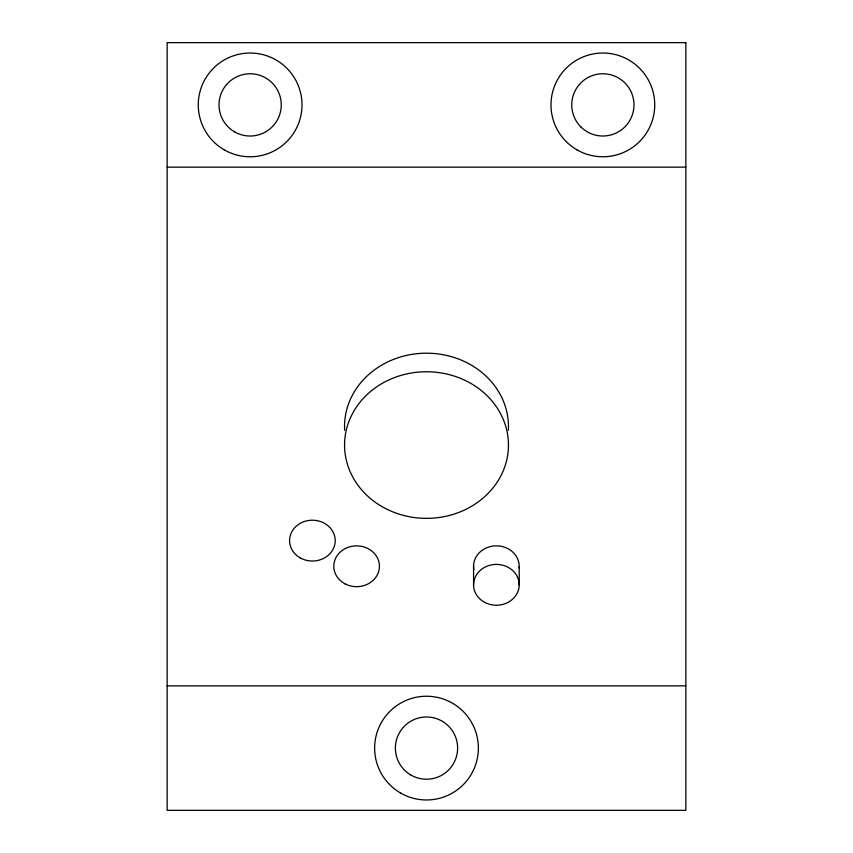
<?xml version="1.0" encoding="UTF-8"?>
<svg xmlns="http://www.w3.org/2000/svg" width="853" height="853" viewBox="0 0 853 853"><rect width="100%" height="100%" fill="white"/><g stroke="black" fill="none" stroke-linecap="round" stroke-linejoin="round"><path stroke-width="1.28" d="M167.145 167.145L685.855 167.145M167.145 685.855L685.855 685.855M519.2 566.659L519.2 585.222A22.828 20.419 0 0 1 484.589 602.303A22.828 20.419 0 0 1 485.357 566.946A22.828 20.419 0 0 1 519.2 585.222M473.564 565.87L473.564 584.433M344.655 430.317A81.952 73.305 0 0 1 426.5 353.195A81.952 73.305 0 0 1 508.345 430.317M473.884 569.697A22.828 20.419 0 0 1 495.39 545.867A22.828 20.419 0 0 1 519.125 567.938M685.855 42.65L167.145 42.65L167.145 810.35L685.855 810.35L685.855 42.65M300.64 558.118A22.828 20.419 0 0 0 335.208 540.962A22.828 20.419 0 0 0 301.301 522.772A22.828 20.419 0 0 0 300.64 558.118M345.038 583.857A22.828 20.419 0 0 0 379.436 566.445A22.828 20.419 0 0 0 345.38 548.5A22.828 20.419 0 0 0 345.038 583.857M410.943 775.057A31.124 31.124 0 0 0 457.624 748.102A31.124 31.124 0 0 0 410.943 721.148A31.124 31.124 0 0 0 410.943 775.057M580.861 126.905A31.124 31.124 0 0 0 632.926 112.948A31.124 31.124 0 0 0 594.808 74.829A31.124 31.124 0 0 0 580.861 126.905M234.575 131.852A31.124 31.124 0 0 0 281.255 104.898A31.124 31.124 0 0 0 234.575 77.943A31.124 31.124 0 0 0 234.575 131.852M400.569 793.023A51.873 51.873 0 0 0 478.373 748.102A51.873 51.873 0 0 0 400.569 703.181A51.873 51.873 0 0 0 400.569 793.023M576.927 149.819A51.873 51.873 0 0 0 654.731 104.898A51.873 51.873 0 0 0 576.927 59.977A51.873 51.873 0 0 0 576.927 149.819M224.2 149.819A51.873 51.873 0 0 0 302.005 104.898A51.873 51.873 0 0 0 224.2 59.977A51.873 51.873 0 0 0 224.2 149.819M385.524 508.537A81.952 73.305 0 0 0 508.452 445.063A81.952 73.305 0 0 0 385.524 381.579A81.952 73.305 0 0 0 385.524 508.537"/></g></svg>
